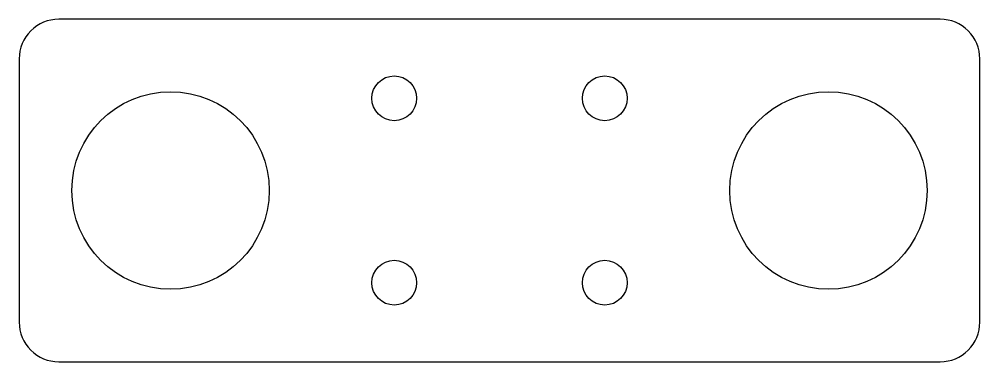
# Model space of a CAD drawing. Header units: millimetres. Extents: x 0 to 73, y 0 to 26.
import ezdxf

# ---------------------------------------------------------------- set-up
doc = ezdxf.new("R2010")
doc.units = ezdxf.units.MM
doc.layers.add('CUT', color=1, linetype='Continuous')

msp = doc.modelspace()

# ---------------------------------------------------------------- linework, layer by layer
at = {"layer": 'CUT'}
msp.add_lwpolyline([(3, 0), (70, 0, 0.414214), (73, 3), (73, 23, 0.414214), (70, 26), (3, 26, 0.414214), (0, 23), (0, 3, 0.414214)], format="xyb", close=True, dxfattribs=at)
for centre, radius in [((28.5, 20), 1.7), ((44.5, 20), 1.7), ((11.5, 13), 7.5), ((61.5, 13), 7.5), ((28.5, 6), 1.7), ((44.5, 6), 1.7)]:
    msp.add_circle(centre, radius, dxfattribs=at)

doc.saveas('drawing.dxf')
